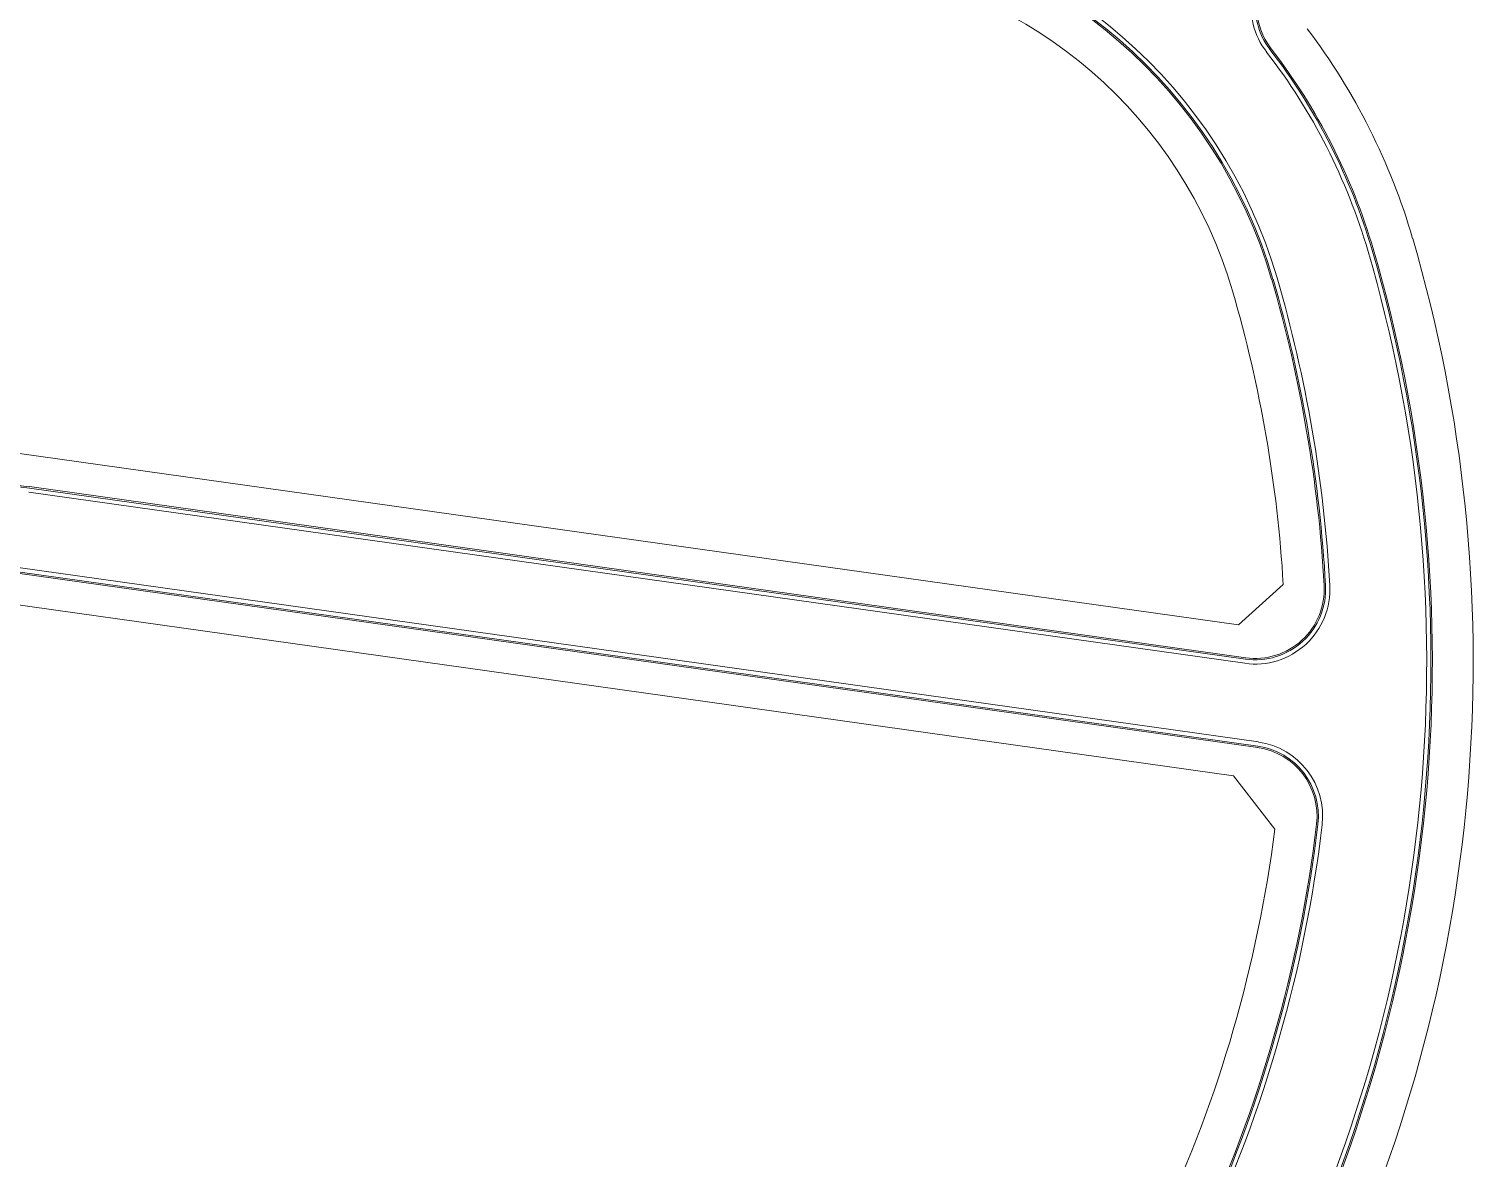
# Model space of a CAD drawing. Header units: metres. Extents: x 305195 to 309187, y 6261447 to 6263623.
# Drawn here: x 305581.3 to 305735.2, y 6263001.6 to 6263121.9 of the extents above; entities that cross this region are included whole.
import ezdxf

# ---------------------------------------------------------------- set-up
doc = ezdxf.new("R2010")
doc.units = ezdxf.units.M
doc.layers.add('st_new', color=9, linetype='Continuous')

# ---------------------------------------------------------------- blocks, each defined once
blk = doc.blocks.new('ST4_NEW')
at = {"layer": 'st_new', "color": 251, "lineweight": 0}
for p, q in [((293.99, 662.62), (151.77, 682.63)), ((165.15, 677.21), (294.72, 658.98)), ((165.17, 677.36), (294.74, 659.13)), ((165.09, 676.76), (294.65, 658.54)), ((296.02, 649.56), (163.88, 668.15)), ((296.04, 649.71), (163.9, 668.3)), ((296.1, 650.16), (163.96, 668.74)), ((298.74, 666.92), (293.99, 662.62)), ((293.44, 646.54), (162.91, 664.9)), ((297.84, 640.87), (293.44, 646.54))]:
    blk.add_line(p, q, dxfattribs=at)
for centre, radius, start, end in [((246.29, 684.48), 53.35, 16.2659, 81.9933), ((246.29, 684.48), 53.5, 16.2659, 81.9933), ((246.29, 684.48), 53.95, 16.2659, 81.9933), ((303.27, 728.5), 7.95, 122.2947, 217.6893), ((303.27, 728.5), 7.5, 122.2947, 217.6893), ((303.27, 728.5), 7.35, 122.2947, 217.6893), ((246.29, 684.48), 49, 16.2659, 81.9933), ((246.29, 684.48), 69, 16.2659, 37.1209), ((246.29, 684.48), 64.05, 16.2659, 37.6893), ((246.29, 684.48), 64.5, 16.2659, 37.6893), ((246.29, 684.48), 64.65, 16.2659, 37.6893), ((157.98, 658.71), 161, 334.9774, 16.2659), ((157.98, 658.71), 156.05, 334.9774, 16.2659), ((157.98, 658.71), 156.5, 334.9774, 16.2659), ((157.98, 658.71), 156.65, 334.9774, 16.2659), ((157.98, 658.71), 145.35, 3.1996, 16.2659), ((157.98, 658.71), 145.5, 3.1996, 16.2659), ((157.98, 658.71), 145.95, 3.1996, 16.2659), ((157.98, 658.71), 141, 3.3388, 16.2659), ((162.64, 659.38), 18.15, 81.9933, 172.0102), ((162.64, 659.38), 18, 81.9933, 172.0102), ((295.76, 666.41), 7.95, 261.9933, 3.1996), ((295.76, 666.41), 7.5, 261.9933, 3.1996), ((295.76, 666.41), 7.35, 261.9933, 3.1996), ((294.99, 642.28), 7.35, 353.1639, 81.9933), ((294.99, 642.28), 7.5, 353.1639, 81.9933), ((294.99, 642.28), 7.95, 353.1639, 81.9933), ((157.98, 658.71), 141, 334.9774, 352.7335), ((157.98, 658.71), 145.35, 334.9774, 353.1639), ((157.98, 658.71), 145.5, 334.9774, 353.1639), ((157.98, 658.71), 145.95, 334.9774, 353.1639)]:
    blk.add_arc(centre, radius, start, end, dxfattribs=at)
blk = doc.blocks.new('PLAN_NEW')
at = {"layer": 'st_new', "lineweight": 0}
blk.add_blockref('ST4_NEW', (-232.08, -1017.59), dxfattribs=at)

msp = doc.modelspace()

# ---------------------------------------------------------------- block references
at = {"layer": 'st_new'}
msp.add_blockref('PLAN_NEW', (305648.26, 6263413.34), dxfattribs=at)

doc.saveas('drawing.dxf')
